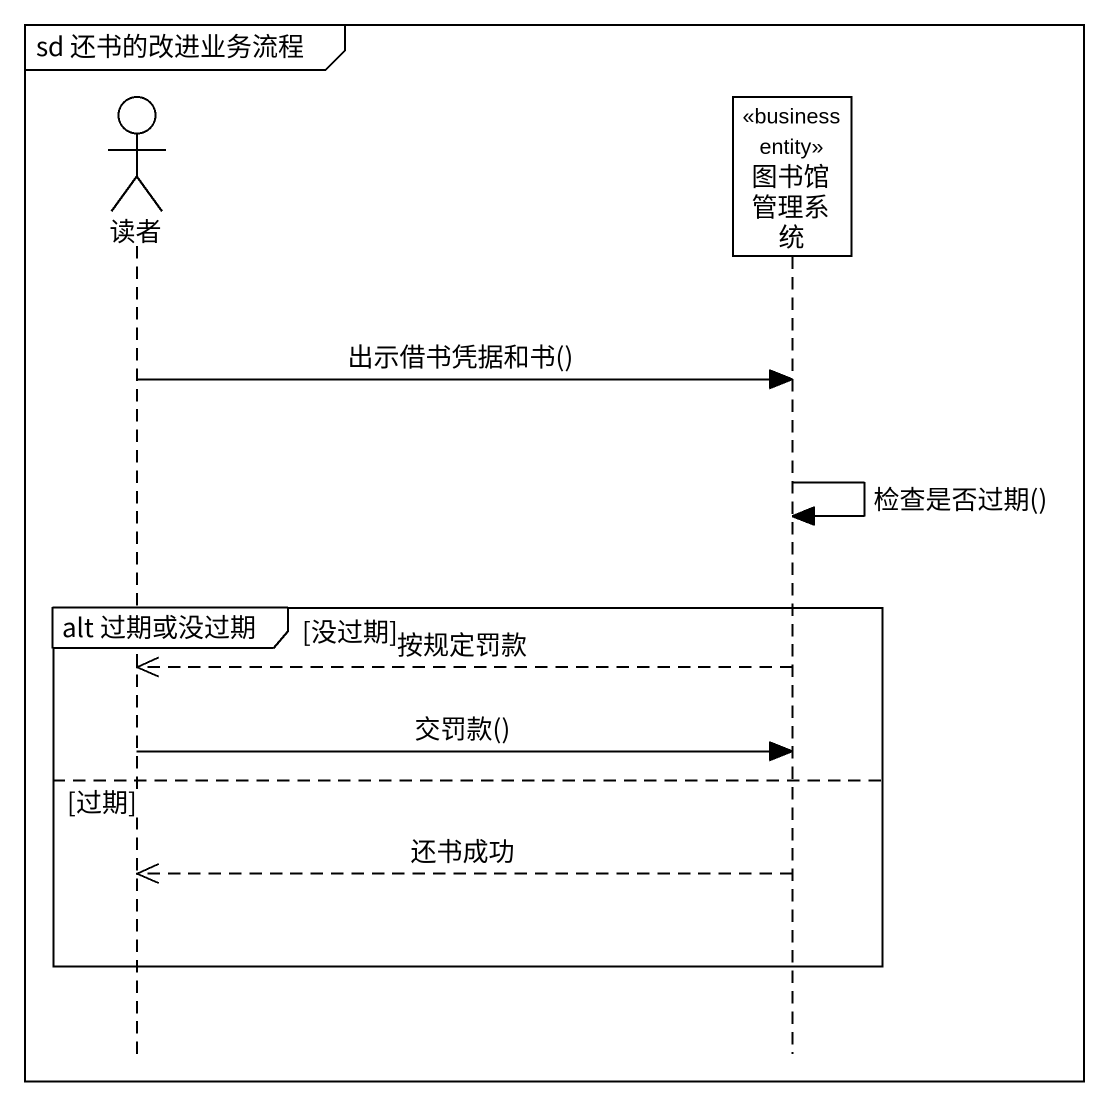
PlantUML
@startuml
mainframe sd 还书的改进业务流程
hide footbox
actor 读者
participant 图书馆管理系统 <<business entity>>

读者 -> 图书馆管理系统 : 出示借书凭据和书()
图书馆管理系统 -> 图书馆管理系统 : 检查是否过期()
group alt 过期或没过期 [没过期]
  图书馆管理系统 -->> 读者 : 按规定罚款
  读者 -> 图书馆管理系统 : 交罚款()
else 过期
  图书馆管理系统 -->> 读者 : 还书成功
end
@enduml
